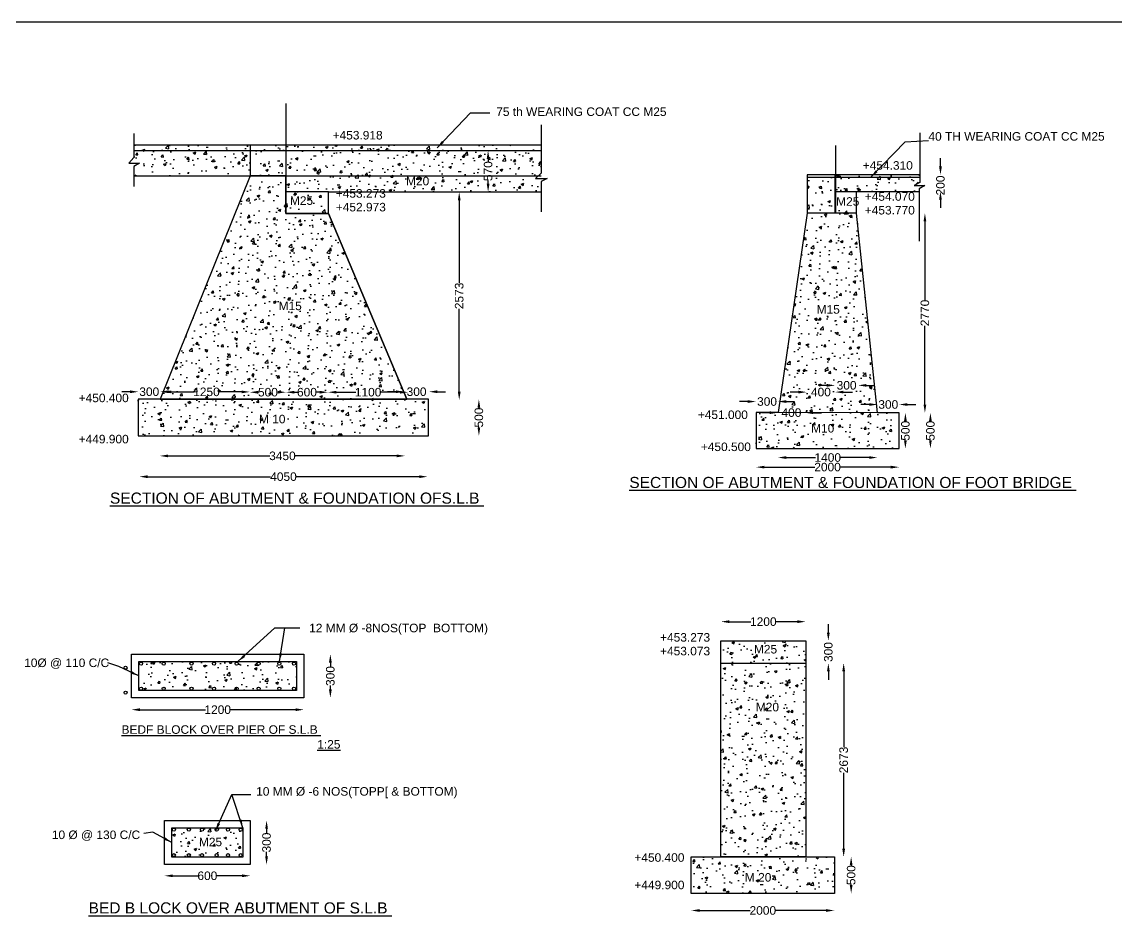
# Model space of a CAD drawing. Header units: millimetres. Extents: x 1624337 to 2150848, y 45237321 to 45570368.
# Drawn here: x 1800515 to 2031247, y 45381379 to 45570368 of the extents above; entities that cross this region are included whole.
import ezdxf

# ---------------------------------------------------------------- set-up
doc = ezdxf.new("R2010")
doc.units = ezdxf.units.MM
doc.header["$MEASUREMENT"] = 0
for name, color, linetype in [('DIMENSIONS', 7, 'Continuous'), ('DRAWING', 2, 'Continuous'), ('TEXT', 7, 'Continuous')]:
    doc.layers.add(name, color=color, linetype=linetype)
doc.styles.get("Standard").update_dxf_attribs({"font": 'arial.ttf', "height": 1800})
doc.dimstyles.get("Standard").update_dxf_attribs({"dimtxt": 1800, "dimasz": 1750, "dimexe": 0.18, "dimexo": 0.0625, "dimgap": 0.09, "dimtad": 0, "dimdec": 0, "dimzin": 0, "dimdsep": 46, "dimtxsty": 'Standard', "dimcen": 0.09, "dimse1": 1, "dimse2": 1, "dimadec": 0, "dimazin": 0, "dimtfac": 1, "dimtdec": 0, "dimtofl": 0, "dimtmove": 0, "dimatfit": 3, "dimfxl": 1, "dimtolj": 1, "dimtzin": 0, "dimarcsym": 0})
pattern_1 = [(50, (0, 0), (5379.45137, -470.641), [562.5, -6187.5]), (355, (0, 0), (-1040.635, 5641.441), [450, -4950]), (100.4514, (448.3, -39), (4338.82036, 5170.79657), [478.0514, -5258.56584]), (46.1842, (0, 1500), (8004.3079, -1241.3926), [843.75, -9281.25]), (96.6356, (667, 1396.6), (7009.9703, 7305.884), [717.0772, -7887.8475]), (351.1842, (0, 1500), (7009.9646, 7305.8895), [675, -7425]), (21, (750, 1125), (4476.8029, -3019.6417), [562.5, -6187.5]), (326, (750, 1125), (1824.865, 5438.62534), [450, -4950]), (71.4514, (1123, 873.4), (6301.6697, 2418.9787), [478.0514, -5258.56584]), (37.5, (0, 0), (91.198915, 2496.7039), [0, -4890, 0, -5025, 0, -4968.75]), (7.5, (0, 0), (1973.02153, 2958.08784), [0, -2865, 0, -4777.5, 0, -1893.75]), (327.5, (-1672.5, 0), (4003.66827, -169.16154), [0, -1875, 0, -5850, 0, -7762.5]), (317.5, (-2422.5, 0), (4373.89627, 750.78737), [0, -2437.5, 0, -3885, 0, -5512.5])]

# ---------------------------------------------------------------- blocks, each defined once
blk = doc.blocks.new('*D64')
at = {"layer": 'Defpoints', "color": 0, "transparency": 16777216}
for p in [(1898925, 45543267), (1898821, 45534506), (1898821, 45534506)]:
    blk.add_point(p, dxfattribs=at)
at = {"layer": 'TEXT', "color": 0, "lineweight": -2, "transparency": 16777216}
for p, q in [((1898821, 45541517), (1898821, 45540872)), ((1898821, 45536256), (1898821, 45536901))]:
    blk.add_line(p, q, dxfattribs=at)
at = {"layer": 'TEXT', "color": 0, "transparency": 16777216}
for points in [[(1898529, 45541517), (1899113, 45541517), (1898821, 45543267)], [(1898529, 45536256), (1899113, 45536256), (1898821, 45534506)]]:
    blk.add_solid(points, dxfattribs=at)
at = {"layer": 'TEXT', "color": 0, "transparency": 16777216, "insert": (1898821, 45538887), "char_height": 1800, "attachment_point": 5, "rotation": 90}
blk.add_mtext('\\A1;570', dxfattribs=at)
blk = doc.blocks.new('*D65')
at = {"layer": 'Defpoints', "color": 0, "transparency": 16777216}
for p in [(1894417, 45534506), (1892732, 45490655), (1894417, 45490655)]:
    blk.add_point(p, dxfattribs=at)
at = {"layer": 'TEXT', "color": 0, "lineweight": -2, "transparency": 16777216}
for p, q in [((1892732, 45532756), (1892732, 45515284)), ((1892732, 45492405), (1892732, 45509878))]:
    blk.add_line(p, q, dxfattribs=at)
at = {"layer": 'TEXT', "color": 0, "transparency": 16777216}
for points in [[(1892440, 45532756), (1893024, 45532756), (1892732, 45534506)], [(1892440, 45492405), (1893024, 45492405), (1892732, 45490655)]]:
    blk.add_solid(points, dxfattribs=at)
at = {"layer": 'TEXT', "color": 0, "transparency": 16777216, "insert": (1892732, 45512581), "char_height": 1800, "attachment_point": 5, "rotation": 90}
blk.add_mtext('\\A1;2573', dxfattribs=at)
blk = doc.blocks.new('*D66')
at = {"layer": 'Defpoints', "color": 0, "transparency": 16777216}
for p in [(1829687, 45492371), (1825060, 45490793), (1829687, 45490793)]:
    blk.add_point(p, dxfattribs=at)
at = {"layer": 'TEXT', "color": 0, "lineweight": -2, "transparency": 16777216}
for p, q in [((1823310, 45492371), (1821560, 45492371)), ((1831437, 45492371), (1833187, 45492371))]:
    blk.add_line(p, q, dxfattribs=at)
at = {"layer": 'TEXT', "color": 0, "transparency": 16777216}
for points in [[(1823310, 45492663), (1823310, 45492080), (1825060, 45492371)], [(1831437, 45492663), (1831437, 45492080), (1829687, 45492371)]]:
    blk.add_solid(points, dxfattribs=at)
at = {"layer": 'TEXT', "color": 0, "transparency": 16777216, "insert": (1827373, 45492371), "char_height": 1800, "attachment_point": 5}
blk.add_mtext('\\A1;300', dxfattribs=at)
blk = doc.blocks.new('*D67')
at = {"layer": 'Defpoints', "color": 0, "transparency": 16777216}
for p in [(1830283, 45492272), (1848595, 45492342), (1848595, 45492272)]:
    blk.add_point(p, dxfattribs=at)
at = {"layer": 'TEXT', "color": 0, "lineweight": -2, "transparency": 16777216}
for p, q in [((1832033, 45492342), (1836839, 45492342)), ((1846845, 45492342), (1842039, 45492342))]:
    blk.add_line(p, q, dxfattribs=at)
at = {"layer": 'TEXT', "color": 0, "transparency": 16777216}
for points in [[(1832033, 45492633), (1832033, 45492050), (1830283, 45492342)], [(1846845, 45492633), (1846845, 45492050), (1848595, 45492342)]]:
    blk.add_solid(points, dxfattribs=at)
at = {"layer": 'TEXT', "color": 0, "transparency": 16777216, "insert": (1839439, 45492342), "char_height": 1800, "attachment_point": 5}
blk.add_mtext('\\A1;1250', dxfattribs=at)
blk = doc.blocks.new('*D68')
at = {"layer": 'Defpoints', "color": 0, "transparency": 16777216}
for p in [(1848595, 45492272), (1856194, 45492272), (1856194, 45492272)]:
    blk.add_point(p, dxfattribs=at)
at = {"layer": 'TEXT', "color": 0, "lineweight": -2, "transparency": 16777216}
for p, q in [((1850345, 45492272), (1850409, 45492272)), ((1854444, 45492272), (1854380, 45492272))]:
    blk.add_line(p, q, dxfattribs=at)
at = {"layer": 'TEXT', "color": 0, "transparency": 16777216}
for points in [[(1850345, 45492564), (1850345, 45491980), (1848595, 45492272)], [(1854444, 45492564), (1854444, 45491980), (1856194, 45492272)]]:
    blk.add_solid(points, dxfattribs=at)
at = {"layer": 'TEXT', "color": 0, "transparency": 16777216, "insert": (1852395, 45492272), "char_height": 1800, "attachment_point": 5}
blk.add_mtext('\\A1;500', dxfattribs=at)
blk = doc.blocks.new('*D69')
at = {"layer": 'Defpoints', "color": 0, "transparency": 16777216}
for p in [(1856194, 45492272), (1865063, 45492272), (1865063, 45492272)]:
    blk.add_point(p, dxfattribs=at)
at = {"layer": 'TEXT', "color": 0, "lineweight": -2, "transparency": 16777216}
for p, q in [((1857944, 45492272), (1858638, 45492272)), ((1863313, 45492272), (1862619, 45492272))]:
    blk.add_line(p, q, dxfattribs=at)
at = {"layer": 'TEXT', "color": 0, "transparency": 16777216}
for points in [[(1857944, 45492564), (1857944, 45491980), (1856194, 45492272)], [(1863313, 45492564), (1863313, 45491980), (1865063, 45492272)]]:
    blk.add_solid(points, dxfattribs=at)
at = {"layer": 'TEXT', "color": 0, "transparency": 16777216, "insert": (1860629, 45492272), "char_height": 1800, "attachment_point": 5}
blk.add_mtext('\\A1;600', dxfattribs=at)
blk = doc.blocks.new('*D70')
at = {"layer": 'Defpoints', "color": 0, "transparency": 16777216}
for p in [(1865063, 45492272), (1881973, 45492272), (1881973, 45492272)]:
    blk.add_point(p, dxfattribs=at)
at = {"layer": 'TEXT', "color": 0, "lineweight": -2, "transparency": 16777216}
for p, q in [((1866813, 45492272), (1870918, 45492272)), ((1880223, 45492272), (1876118, 45492272))]:
    blk.add_line(p, q, dxfattribs=at)
at = {"layer": 'TEXT', "color": 0, "transparency": 16777216}
for points in [[(1866813, 45492564), (1866813, 45491980), (1865063, 45492272)], [(1880223, 45492564), (1880223, 45491980), (1881973, 45492272)]]:
    blk.add_solid(points, dxfattribs=at)
at = {"layer": 'TEXT', "color": 0, "transparency": 16777216, "insert": (1873518, 45492272), "char_height": 1800, "attachment_point": 5}
blk.add_mtext('\\A1;1100', dxfattribs=at)
blk = doc.blocks.new('*D71')
at = {"layer": 'Defpoints', "color": 0, "transparency": 16777216}
for p in [(1881131, 45492132), (1886357, 45492375), (1886357, 45492132)]:
    blk.add_point(p, dxfattribs=at)
at = {"layer": 'TEXT', "color": 0, "lineweight": -2, "transparency": 16777216}
for p, q in [((1879381, 45492375), (1877631, 45492375)), ((1888107, 45492375), (1889857, 45492375))]:
    blk.add_line(p, q, dxfattribs=at)
at = {"layer": 'TEXT', "color": 0, "transparency": 16777216}
for points in [[(1879381, 45492666), (1879381, 45492083), (1881131, 45492375)], [(1888107, 45492666), (1888107, 45492083), (1886357, 45492375)]]:
    blk.add_solid(points, dxfattribs=at)
at = {"layer": 'TEXT', "color": 0, "transparency": 16777216, "insert": (1883744, 45492375), "char_height": 1800, "attachment_point": 5}
blk.add_mtext('\\A1;300', dxfattribs=at)
blk = doc.blocks.new('*D72')
at = {"layer": 'Defpoints', "color": 0, "transparency": 16777216}
for p in [(1885944, 45490778), (1885944, 45483082), (1896881, 45483082)]:
    blk.add_point(p, dxfattribs=at)
at = {"layer": 'TEXT', "color": 0, "lineweight": -2, "transparency": 16777216}
for p, q in [((1896881, 45489028), (1896881, 45488915)), ((1896881, 45484832), (1896881, 45484944))]:
    blk.add_line(p, q, dxfattribs=at)
at = {"layer": 'TEXT', "color": 0, "transparency": 16777216}
for points in [[(1896589, 45489028), (1897172, 45489028), (1896881, 45490778)], [(1896589, 45484832), (1897172, 45484832), (1896881, 45483082)]]:
    blk.add_solid(points, dxfattribs=at)
at = {"layer": 'TEXT', "color": 0, "transparency": 16777216, "insert": (1896881, 45486930), "char_height": 1800, "attachment_point": 5, "rotation": 90}
blk.add_mtext('\\A1;500', dxfattribs=at)
blk = doc.blocks.new('*D73')
at = {"layer": 'Defpoints', "color": 0, "transparency": 16777216}
for p in [(1829597, 45478993), (1881315, 45478993), (1881315, 45478846)]:
    blk.add_point(p, dxfattribs=at)
at = {"layer": 'TEXT', "color": 0, "lineweight": -2, "transparency": 16777216}
for p, q in [((1831347, 45478846), (1852772, 45478846)), ((1879565, 45478846), (1858140, 45478846))]:
    blk.add_line(p, q, dxfattribs=at)
at = {"layer": 'TEXT', "color": 0, "transparency": 16777216}
for points in [[(1831347, 45479138), (1831347, 45478555), (1829597, 45478846)], [(1879565, 45479138), (1879565, 45478555), (1881315, 45478846)]]:
    blk.add_solid(points, dxfattribs=at)
at = {"layer": 'TEXT', "color": 0, "transparency": 16777216, "insert": (1855456, 45478846), "char_height": 1800, "attachment_point": 5}
blk.add_mtext('\\A1;3450', dxfattribs=at)
blk = doc.blocks.new('*D74')
at = {"layer": 'Defpoints', "color": 0, "transparency": 16777216}
for p in [(1825281, 45474608), (1825281, 45474462), (1886070, 45474608)]:
    blk.add_point(p, dxfattribs=at)
at = {"layer": 'TEXT', "color": 0, "lineweight": -2, "transparency": 16777216}
for p, q in [((1827031, 45474462), (1852955, 45474462)), ((1884320, 45474462), (1858397, 45474462))]:
    blk.add_line(p, q, dxfattribs=at)
at = {"layer": 'TEXT', "color": 0, "transparency": 16777216}
for points in [[(1827031, 45474754), (1827031, 45474170), (1825281, 45474462)], [(1884320, 45474754), (1884320, 45474170), (1886070, 45474462)]]:
    blk.add_solid(points, dxfattribs=at)
at = {"layer": 'TEXT', "color": 0, "transparency": 16777216, "insert": (1855676, 45474462), "char_height": 1800, "attachment_point": 5}
blk.add_mtext('\\A1;4050', dxfattribs=at)
blk = doc.blocks.new('*D75')
at = {"layer": 'Defpoints', "color": 0, "transparency": 16777216}
for p in [(1989865, 45538129), (1989865, 45534627), (1994208, 45534627)]:
    blk.add_point(p, dxfattribs=at)
at = {"layer": 'TEXT', "color": 0, "lineweight": -2, "transparency": 16777216}
for p, q in [((1994208, 45539879), (1994208, 45541629)), ((1994208, 45532877), (1994208, 45531127))]:
    blk.add_line(p, q, dxfattribs=at)
at = {"layer": 'TEXT', "color": 0, "transparency": 16777216}
for points in [[(1993916, 45539879), (1994499, 45539879), (1994208, 45538129)], [(1993916, 45532877), (1994499, 45532877), (1994208, 45534627)]]:
    blk.add_solid(points, dxfattribs=at)
at = {"layer": 'TEXT', "color": 0, "transparency": 16777216, "insert": (1994208, 45535874), "char_height": 1800, "attachment_point": 5, "rotation": 90}
blk.add_mtext('\\A1;200', dxfattribs=at)
blk = doc.blocks.new('*D76')
at = {"layer": 'Defpoints', "color": 0, "transparency": 16777216}
for p in [(1976493, 45530046), (1976362, 45487929), (1990928, 45487929)]:
    blk.add_point(p, dxfattribs=at)
at = {"layer": 'TEXT', "color": 0, "lineweight": -2, "transparency": 16777216}
for p, q in [((1990928, 45528296), (1990928, 45511688)), ((1990928, 45489679), (1990928, 45506287))]:
    blk.add_line(p, q, dxfattribs=at)
at = {"layer": 'TEXT', "color": 0, "transparency": 16777216}
for points in [[(1990637, 45528296), (1991220, 45528296), (1990928, 45530046)], [(1990637, 45489679), (1991220, 45489679), (1990928, 45487929)]]:
    blk.add_solid(points, dxfattribs=at)
at = {"layer": 'TEXT', "color": 0, "transparency": 16777216, "insert": (1990928, 45508987), "char_height": 1800, "attachment_point": 5, "rotation": 90}
blk.add_mtext('\\A1;2770', dxfattribs=at)
blk = doc.blocks.new('*D77')
at = {"layer": 'Defpoints', "color": 0, "transparency": 16777216}
for p in [(1985485, 45487915), (1984603, 45480381), (1992090, 45480381)]:
    blk.add_point(p, dxfattribs=at)
at = {"layer": 'TEXT', "color": 0, "lineweight": -2, "transparency": 16777216}
for p, q in [((1992090, 45486165), (1992090, 45486134)), ((1992090, 45482131), (1992090, 45482163))]:
    blk.add_line(p, q, dxfattribs=at)
at = {"layer": 'TEXT', "color": 0, "transparency": 16777216}
for points in [[(1991798, 45486165), (1992382, 45486165), (1992090, 45487915)], [(1991798, 45482131), (1992382, 45482131), (1992090, 45480381)]]:
    blk.add_solid(points, dxfattribs=at)
at = {"layer": 'TEXT', "color": 0, "transparency": 16777216, "insert": (1992090, 45484148), "char_height": 1800, "attachment_point": 5, "rotation": 90}
blk.add_mtext('\\A1;500', dxfattribs=at)
blk = doc.blocks.new('*D78')
at = {"layer": 'Defpoints', "color": 0, "transparency": 16777216}
for p in [(1959961, 45487980), (1980925, 45487915), (1980925, 45478497)]:
    blk.add_point(p, dxfattribs=at)
at = {"layer": 'TEXT', "color": 0, "lineweight": -2, "transparency": 16777216}
for p, q in [((1961711, 45478497), (1967843, 45478497)), ((1979175, 45478497), (1973043, 45478497))]:
    blk.add_line(p, q, dxfattribs=at)
at = {"layer": 'TEXT', "color": 0, "transparency": 16777216}
for points in [[(1961711, 45478789), (1961711, 45478206), (1959961, 45478497)], [(1979175, 45478789), (1979175, 45478206), (1980925, 45478497)]]:
    blk.add_solid(points, dxfattribs=at)
at = {"layer": 'TEXT', "color": 0, "transparency": 16777216, "insert": (1970443, 45478497), "char_height": 1800, "attachment_point": 5}
blk.add_mtext('\\A1;1400', dxfattribs=at)
blk = doc.blocks.new('*D79')
at = {"layer": 'Defpoints', "color": 0, "transparency": 16777216}
for p in [(1955322, 45480381), (1985485, 45480381), (1985485, 45476478)]:
    blk.add_point(p, dxfattribs=at)
at = {"layer": 'TEXT', "color": 0, "lineweight": -2, "transparency": 16777216}
for p, q in [((1957072, 45476478), (1967703, 45476478)), ((1983735, 45476478), (1973103, 45476478))]:
    blk.add_line(p, q, dxfattribs=at)
at = {"layer": 'TEXT', "color": 0, "transparency": 16777216}
for points in [[(1957072, 45476769), (1957072, 45476186), (1955322, 45476478)], [(1983735, 45476769), (1983735, 45476186), (1985485, 45476478)]]:
    blk.add_solid(points, dxfattribs=at)
at = {"layer": 'TEXT', "color": 0, "transparency": 16777216, "insert": (1970403, 45476478), "char_height": 1800, "attachment_point": 5}
blk.add_mtext('\\A1;2000', dxfattribs=at)
blk = doc.blocks.new('*D80')
at = {"layer": 'Defpoints', "color": 0, "transparency": 16777216}
for p in [(1959961, 45490306), (1955322, 45487980), (1959961, 45487980)]:
    blk.add_point(p, dxfattribs=at)
at = {"layer": 'TEXT', "color": 0, "lineweight": -2, "transparency": 16777216}
for p, q in [((1953572, 45490306), (1951822, 45490306)), ((1961711, 45490306), (1963461, 45490306))]:
    blk.add_line(p, q, dxfattribs=at)
at = {"layer": 'TEXT', "color": 0, "transparency": 16777216}
for points in [[(1953572, 45490598), (1953572, 45490014), (1955322, 45490306)], [(1961711, 45490598), (1961711, 45490014), (1959961, 45490306)]]:
    blk.add_solid(points, dxfattribs=at)
at = {"layer": 'TEXT', "color": 0, "transparency": 16777216, "insert": (1957641, 45490306), "char_height": 1800, "attachment_point": 5}
blk.add_mtext('\\A1;300', dxfattribs=at)
blk = doc.blocks.new('*D81')
at = {"layer": 'Defpoints', "color": 0, "transparency": 16777216}
for p in [(1959961, 45487980), (1965610, 45487962), (1965610, 45487962)]:
    blk.add_point(p, dxfattribs=at)
at = {"layer": 'TEXT', "color": 0, "lineweight": -2, "transparency": 16777216}
for p, q in [((1958211, 45487962), (1956461, 45487962)), ((1967360, 45487962), (1969110, 45487962))]:
    blk.add_line(p, q, dxfattribs=at)
at = {"layer": 'TEXT', "color": 0, "transparency": 16777216}
for points in [[(1958211, 45488254), (1958211, 45487671), (1959961, 45487962)], [(1967360, 45488254), (1967360, 45487671), (1965610, 45487962)]]:
    blk.add_solid(points, dxfattribs=at)
at = {"layer": 'TEXT', "color": 0, "transparency": 16777216, "insert": (1962785, 45487962), "char_height": 1800, "attachment_point": 5}
blk.add_mtext('\\A1;400', dxfattribs=at)
blk = doc.blocks.new('*D82')
at = {"layer": 'Defpoints', "color": 0, "transparency": 16777216}
for p in [(1966010, 45492470), (1971995, 45492470), (1971995, 45492300)]:
    blk.add_point(p, dxfattribs=at)
at = {"layer": 'TEXT', "color": 0, "lineweight": -2, "transparency": 16777216}
for p, q in [((1964260, 45492300), (1962510, 45492300)), ((1973745, 45492300), (1975495, 45492300))]:
    blk.add_line(p, q, dxfattribs=at)
at = {"layer": 'TEXT', "color": 0, "transparency": 16777216}
for points in [[(1964260, 45492591), (1964260, 45492008), (1966010, 45492300)], [(1973745, 45492591), (1973745, 45492008), (1971995, 45492300)]]:
    blk.add_solid(points, dxfattribs=at)
at = {"layer": 'TEXT', "color": 0, "transparency": 16777216, "insert": (1969003, 45492300), "char_height": 1800, "attachment_point": 5}
blk.add_mtext('\\A1;400', dxfattribs=at)
blk = doc.blocks.new('*D83')
at = {"layer": 'Defpoints', "color": 0, "transparency": 16777216}
for p in [(1976841, 45493723), (1971995, 45492300), (1976841, 45492300)]:
    blk.add_point(p, dxfattribs=at)
at = {"layer": 'TEXT', "color": 0, "lineweight": -2, "transparency": 16777216}
for p, q in [((1970245, 45493723), (1968495, 45493723)), ((1978591, 45493723), (1980341, 45493723))]:
    blk.add_line(p, q, dxfattribs=at)
at = {"layer": 'TEXT', "color": 0, "transparency": 16777216}
for points in [[(1970245, 45494015), (1970245, 45493432), (1971995, 45493723)], [(1978591, 45494015), (1978591, 45493432), (1976841, 45493723)]]:
    blk.add_solid(points, dxfattribs=at)
at = {"layer": 'TEXT', "color": 0, "transparency": 16777216, "insert": (1974418, 45493723), "char_height": 1800, "attachment_point": 5}
blk.add_mtext('\\A1;300', dxfattribs=at)
blk = doc.blocks.new('*D84')
at = {"layer": 'Defpoints', "color": 0, "transparency": 16777216}
for p in [(1985485, 45489680), (1980925, 45487915), (1985485, 45487915)]:
    blk.add_point(p, dxfattribs=at)
at = {"layer": 'TEXT', "color": 0, "lineweight": -2, "transparency": 16777216}
for p, q in [((1979175, 45489680), (1977425, 45489680)), ((1987235, 45489680), (1988985, 45489680))]:
    blk.add_line(p, q, dxfattribs=at)
at = {"layer": 'TEXT', "color": 0, "transparency": 16777216}
for points in [[(1979175, 45489971), (1979175, 45489388), (1980925, 45489680)], [(1987235, 45489971), (1987235, 45489388), (1985485, 45489680)]]:
    blk.add_solid(points, dxfattribs=at)
at = {"layer": 'TEXT', "color": 0, "transparency": 16777216, "insert": (1983205, 45489680), "char_height": 1800, "attachment_point": 5}
blk.add_mtext('\\A1;300', dxfattribs=at)
blk = doc.blocks.new('*D85')
at = {"layer": 'Defpoints', "color": 0, "transparency": 16777216}
for p in [(1985485, 45487915), (1986816, 45487915), (1985391, 45480381)]:
    blk.add_point(p, dxfattribs=at)
at = {"layer": 'TEXT', "color": 0, "lineweight": -2, "transparency": 16777216}
for p, q in [((1986816, 45486165), (1986816, 45486134)), ((1986816, 45482131), (1986816, 45482163))]:
    blk.add_line(p, q, dxfattribs=at)
at = {"layer": 'TEXT', "color": 0, "transparency": 16777216}
for points in [[(1986525, 45486165), (1987108, 45486165), (1986816, 45487915)], [(1986525, 45482131), (1987108, 45482131), (1986816, 45480381)]]:
    blk.add_solid(points, dxfattribs=at)
at = {"layer": 'TEXT', "color": 0, "transparency": 16777216, "insert": (1986816, 45484148), "char_height": 1800, "attachment_point": 5, "rotation": 90}
blk.add_mtext('\\A1;500', dxfattribs=at)
blk = doc.blocks.new('*D96')
at = {"layer": 'Defpoints', "color": 0, "transparency": 16777216}
for p in [(1965788, 45443887), (1947927, 45439837), (1965788, 45439837)]:
    blk.add_point(p, dxfattribs=at)
at = {"layer": 'TEXT', "color": 0, "lineweight": -2, "transparency": 16777216}
for p, q in [((1949677, 45443887), (1954258, 45443887)), ((1964038, 45443887), (1959458, 45443887))]:
    blk.add_line(p, q, dxfattribs=at)
at = {"layer": 'TEXT', "color": 0, "transparency": 16777216}
for points in [[(1949677, 45444179), (1949677, 45443595), (1947927, 45443887)], [(1964038, 45444179), (1964038, 45443595), (1965788, 45443887)]]:
    blk.add_solid(points, dxfattribs=at)
at = {"layer": 'TEXT', "color": 0, "transparency": 16777216, "insert": (1956858, 45443887), "char_height": 1800, "attachment_point": 5}
blk.add_mtext('\\A1;1200', dxfattribs=at)
blk = doc.blocks.new('*D97')
at = {"layer": 'Defpoints', "color": 0, "transparency": 16777216}
for p in [(1965788, 45439837), (1965788, 45435146), (1970567, 45435146)]:
    blk.add_point(p, dxfattribs=at)
at = {"layer": 'TEXT', "color": 0, "lineweight": -2, "transparency": 16777216}
for p, q in [((1970567, 45441587), (1970567, 45443337)), ((1970567, 45433396), (1970567, 45431646))]:
    blk.add_line(p, q, dxfattribs=at)
at = {"layer": 'TEXT', "color": 0, "transparency": 16777216}
for points in [[(1970275, 45441587), (1970859, 45441587), (1970567, 45439837)], [(1970275, 45433396), (1970859, 45433396), (1970567, 45435146)]]:
    blk.add_solid(points, dxfattribs=at)
at = {"layer": 'TEXT', "color": 0, "transparency": 16777216, "insert": (1970567, 45437492), "char_height": 1800, "attachment_point": 5, "rotation": 90}
blk.add_mtext('\\A1;300', dxfattribs=at)
blk = doc.blocks.new('*D98')
at = {"layer": 'Defpoints', "color": 0, "transparency": 16777216}
for p in [(1965788, 45435146), (1965788, 45394301), (1973798, 45394301)]:
    blk.add_point(p, dxfattribs=at)
at = {"layer": 'TEXT', "color": 0, "lineweight": -2, "transparency": 16777216}
for p, q in [((1973798, 45433396), (1973798, 45417426)), ((1973798, 45396051), (1973798, 45412020))]:
    blk.add_line(p, q, dxfattribs=at)
at = {"layer": 'TEXT', "color": 0, "transparency": 16777216}
for points in [[(1973506, 45433396), (1974090, 45433396), (1973798, 45435146)], [(1973506, 45396051), (1974090, 45396051), (1973798, 45394301)]]:
    blk.add_solid(points, dxfattribs=at)
at = {"layer": 'TEXT', "color": 0, "transparency": 16777216, "insert": (1973798, 45414723), "char_height": 1800, "attachment_point": 5, "rotation": 90}
blk.add_mtext('\\A1;2673', dxfattribs=at)
blk = doc.blocks.new('*D99')
at = {"layer": 'Defpoints', "color": 0, "transparency": 16777216}
for p in [(1971847, 45394301), (1971847, 45386578), (1975378, 45386578)]:
    blk.add_point(p, dxfattribs=at)
at = {"layer": 'TEXT', "color": 0, "lineweight": -2, "transparency": 16777216}
for p, q in [((1975378, 45392551), (1975378, 45392425)), ((1975378, 45388328), (1975378, 45388454))]:
    blk.add_line(p, q, dxfattribs=at)
at = {"layer": 'TEXT', "color": 0, "transparency": 16777216}
for points in [[(1975087, 45392551), (1975670, 45392551), (1975378, 45394301)], [(1975087, 45388328), (1975670, 45388328), (1975378, 45386578)]]:
    blk.add_solid(points, dxfattribs=at)
at = {"layer": 'TEXT', "color": 0, "transparency": 16777216, "insert": (1975378, 45390439), "char_height": 1800, "attachment_point": 5, "rotation": 90}
blk.add_mtext('\\A1;500', dxfattribs=at)
blk = doc.blocks.new('*D100')
at = {"layer": 'Defpoints', "color": 0, "transparency": 16777216}
for p in [(1941656, 45386578), (1971847, 45386578), (1971847, 45382983)]:
    blk.add_point(p, dxfattribs=at)
at = {"layer": 'TEXT', "color": 0, "lineweight": -2, "transparency": 16777216}
for p, q in [((1943406, 45382983), (1954052, 45382983)), ((1970097, 45382983), (1959452, 45382983))]:
    blk.add_line(p, q, dxfattribs=at)
at = {"layer": 'TEXT', "color": 0, "transparency": 16777216}
for points in [[(1943406, 45383275), (1943406, 45382692), (1941656, 45382983)], [(1970097, 45383275), (1970097, 45382692), (1971847, 45382983)]]:
    blk.add_solid(points, dxfattribs=at)
at = {"layer": 'TEXT', "color": 0, "transparency": 16777216, "insert": (1956752, 45382983), "char_height": 1800, "attachment_point": 5}
blk.add_mtext('\\A1;2000', dxfattribs=at)
blk = doc.blocks.new('*D101')
at = {"layer": 'Defpoints', "color": 0, "transparency": 16777216}
for p in [(1823639, 45427844), (1859973, 45427844), (1859973, 45425327)]:
    blk.add_point(p, dxfattribs=at)
at = {"layer": 'TEXT', "color": 0, "lineweight": -2, "transparency": 16777216}
for p, q in [((1825389, 45425327), (1839206, 45425327)), ((1858223, 45425327), (1844406, 45425327))]:
    blk.add_line(p, q, dxfattribs=at)
at = {"layer": 'TEXT', "color": 0, "transparency": 16777216}
for points in [[(1825389, 45425618), (1825389, 45425035), (1823639, 45425327)], [(1858223, 45425618), (1858223, 45425035), (1859973, 45425327)]]:
    blk.add_solid(points, dxfattribs=at)
at = {"layer": 'TEXT', "color": 0, "transparency": 16777216, "insert": (1841806, 45425327), "char_height": 1800, "attachment_point": 5}
blk.add_mtext('\\A1;1200', dxfattribs=at)
blk = doc.blocks.new('*D102')
at = {"layer": 'Defpoints', "color": 0, "transparency": 16777216}
for p in [(1859973, 45437025), (1865559, 45437025), (1859973, 45427844)]:
    blk.add_point(p, dxfattribs=at)
at = {"layer": 'TEXT', "color": 0, "lineweight": -2, "transparency": 16777216}
for p, q in [((1865559, 45435275), (1865559, 45434419)), ((1865559, 45429594), (1865559, 45430450))]:
    blk.add_line(p, q, dxfattribs=at)
at = {"layer": 'TEXT', "color": 0, "transparency": 16777216}
for points in [[(1865267, 45435275), (1865851, 45435275), (1865559, 45437025)], [(1865267, 45429594), (1865851, 45429594), (1865559, 45427844)]]:
    blk.add_solid(points, dxfattribs=at)
at = {"layer": 'TEXT', "color": 0, "transparency": 16777216, "insert": (1865559, 45432435), "char_height": 1800, "attachment_point": 5, "rotation": 90}
blk.add_mtext('\\A1;300', dxfattribs=at)
blk = doc.blocks.new('*D140')
at = {"layer": 'Defpoints', "color": 0, "transparency": 16777216}
for p in [(1848682, 45401976), (1852110, 45401976), (1848682, 45392655)]:
    blk.add_point(p, dxfattribs=at)
at = {"layer": 'DIMENSIONS', "color": 0, "lineweight": -2, "transparency": 16777216}
for p, q in [((1852110, 45400226), (1852110, 45399300)), ((1852110, 45394405), (1852110, 45395331))]:
    blk.add_line(p, q, dxfattribs=at)
at = {"layer": 'DIMENSIONS', "color": 0, "transparency": 16777216}
for points in [[(1851818, 45400226), (1852402, 45400226), (1852110, 45401976)], [(1851818, 45394405), (1852402, 45394405), (1852110, 45392655)]]:
    blk.add_solid(points, dxfattribs=at)
at = {"layer": 'DIMENSIONS', "color": 0, "transparency": 16777216, "insert": (1852110, 45397315), "char_height": 1800, "attachment_point": 5, "rotation": 90}
blk.add_mtext('\\A1;300', dxfattribs=at)
blk = doc.blocks.new('*D141')
at = {"layer": 'Defpoints', "color": 0, "transparency": 16777216}
for p in [(1830567, 45392655), (1848682, 45392655), (1848682, 45390303)]:
    blk.add_point(p, dxfattribs=at)
at = {"layer": 'DIMENSIONS', "color": 0, "lineweight": -2, "transparency": 16777216}
for p, q in [((1832317, 45390303), (1837634, 45390303)), ((1846932, 45390303), (1841615, 45390303))]:
    blk.add_line(p, q, dxfattribs=at)
at = {"layer": 'DIMENSIONS', "color": 0, "transparency": 16777216}
for points in [[(1832317, 45390595), (1832317, 45390012), (1830567, 45390303)], [(1846932, 45390595), (1846932, 45390012), (1848682, 45390303)]]:
    blk.add_solid(points, dxfattribs=at)
at = {"layer": 'DIMENSIONS', "color": 0, "transparency": 16777216, "insert": (1839625, 45390303), "char_height": 1800, "attachment_point": 5}
blk.add_mtext('\\A1;600', dxfattribs=at)

msp = doc.modelspace()

# ---------------------------------------------------------------- hatches: boundary and pattern name
at = {"layer": 'DRAWING'}
h = msp.add_hatch(dxfattribs=at)
h.set_pattern_fill('AR-CONC', color=0, scale=750, style=0)
h.set_pattern_definition(pattern_1)
h.paths.add_polyline_path([(1856191.1, 45544468.8), (1848653.6, 45544468.8), (1848653.6, 45543267.3), (1856191.1, 45543267.3)])
h.paths.add_polyline_path([(1848653.6, 45544468.8), (1824153.8, 45544468.8), (1824153.8, 45543267.3), (1848653.6, 45543267.3)])
h = msp.add_hatch(dxfattribs=at)
h.set_pattern_fill('AR-CONC', color=0, scale=750, style=0)
h.set_pattern_definition(pattern_1)
h.paths.add_polyline_path([(1909991.4, 45544468.8), (1856191.1, 45544468.8), (1856191.1, 45543267.3), (1909991.4, 45543267.3)])
h = msp.add_hatch(dxfattribs=at)
h.set_pattern_fill('AR-CONC', color=0, scale=750, style=0)
h.set_pattern_definition(pattern_1)
h.paths.add_polyline_path([(1848653.6, 45543267.3), (1824153.8, 45543267.3), (1824153.8, 45541745.3), (1823083.8, 45540545), (1825336.5, 45540545), (1824135, 45539869.8), (1824135, 45537870.1), (1848653.6, 45537870.1)])
h = msp.add_hatch(dxfattribs=at)
h.set_pattern_fill('AR-CONC', color=0, scale=750, style=0)
h.set_pattern_definition(pattern_1)
h.paths.add_polyline_path([(1856191.1, 45543267.3), (1848653.6, 45543267.3), (1848653.6, 45537870.1), (1856191.1, 45537870.1)])
h = msp.add_hatch(dxfattribs=at)
h.set_pattern_fill('AR-CONC', color=0, scale=750, style=0)
h.set_pattern_definition(pattern_1)
h.paths.add_polyline_path([(1909991.4, 45543267.3), (1856191.1, 45543267.3), (1856191.1, 45537870.1), (1909382.2, 45537870.1), (1909991.4, 45538433.3)])
h = msp.add_hatch(dxfattribs=at)
h.set_pattern_fill('AR-CONC', color=0, scale=750, style=0)
h.set_pattern_definition(pattern_1)
h.paths.add_polyline_path([(1865133.5, 45529949.9), (1856191.1, 45529949.9), (1856191.1, 45537870.1), (1848653.6, 45537870.1), (1829687, 45490793.3), (1881703.2, 45490777.8)])
h = msp.add_hatch(dxfattribs=at)
h.set_pattern_fill('AR-CONC', color=0, scale=750, style=0)
h.set_pattern_definition(pattern_1)
h.paths.add_polyline_path([(1909984.9, 45536700.5), (1911256.8, 45537327.6), (1908795.6, 45537327.6), (1909382.2, 45537870.1), (1856191.1, 45537870.1), (1856191.1, 45534506.1), (1865133.5, 45534506.1), (1909984.9, 45534506.1)])
h = msp.add_hatch(dxfattribs=at)
h.set_pattern_fill('AR-CONC', color=0, scale=750, style=0)
h.set_pattern_definition(pattern_1)
h.paths.add_polyline_path([(1976493.2, 45534627), (1972134.5, 45534627), (1972134.5, 45530045.8), (1976493.2, 45530046.1)])
h.paths.add_polyline_path([(1972010.1, 45537598), (1966115.3, 45537598), (1966115.3, 45530045.4), (1972010.1, 45530045.8)])
h.paths.add_polyline_path([(1989865, 45536477.4), (1989865, 45537598), (1972134.5, 45537598), (1972134.5, 45534627), (1989714.3, 45534627), (1989714.3, 45535142.3), (1990941.2, 45535886.5), (1988662.7, 45535886.5)])
h.paths.add_polyline_path([(1989865, 45538129), (1972134.5, 45538129), (1972134.5, 45537598), (1989865, 45537598)])
h.paths.add_polyline_path([(1972010.1, 45538129), (1966115.3, 45538129), (1966115.3, 45537598), (1972010.1, 45537598)])
h = msp.add_hatch(dxfattribs=at)
h.set_pattern_fill('AR-CONC', color=0, scale=750, style=0)
h.set_pattern_definition(pattern_1)
h.paths.add_polyline_path([(1865133.5, 45534506.1), (1856191.1, 45534506.1), (1856191.1, 45529949.9), (1865133.5, 45529949.9)])
h = msp.add_hatch(dxfattribs=at)
h.set_pattern_fill('AR-CONC', color=0, scale=750, style=0)
h.set_pattern_definition(pattern_1)
h.paths.add_polyline_path([(1976493.2, 45530046.1), (1966115.3, 45530045.4), (1959960.6, 45487980), (1980925.1, 45487914.6)])
h = msp.add_hatch(dxfattribs=at)
h.set_pattern_fill('AR-CONC', color=0, scale=750, style=0)
h.set_pattern_definition(pattern_1)
h.paths.add_polyline_path([(1886264.4, 45490777.8), (1881703.2, 45490777.8), (1829687, 45490793.3), (1825059.7, 45490793.3), (1825059.7, 45483081.6), (1886264.4, 45483081.6)])
h = msp.add_hatch(dxfattribs=at)
h.set_pattern_fill('AR-CONC', color=0, scale=750, style=0)
h.set_pattern_definition(pattern_1)
h.paths.add_polyline_path([(1985485.2, 45487914.6), (1980925.1, 45487914.6), (1959960.6, 45487980), (1955321.6, 45487980), (1955321.6, 45480381.5), (1985485.2, 45480381.5)])
h = msp.add_hatch(dxfattribs=at)
h.set_pattern_fill('AR-CONC', color=0, scale=750, style=0)
h.set_pattern_definition(pattern_1)
h.paths.add_polyline_path([(1965788.5, 45439837.5), (1947926.8, 45439837.5), (1947926.8, 45394300.6), (1965788.5, 45394300.6)])
h = msp.add_hatch(dxfattribs=at)
h.set_pattern_fill('AR-CONC', color=0, scale=750, style=0)
h.set_pattern_definition(pattern_1)
h.paths.add_polyline_path([(1858427, 45435479.7), (1825185, 45435479.7), (1825185, 45429389.5), (1858427, 45429389.5)])
h.paths.add_polyline_path([(1825326, 45435041.5, -1), (1825973.6, 45435041.5, -1)], flags=16)
h.paths.add_polyline_path([(1825326, 45429781.3, -1), (1825973.6, 45429781.3, -1)], flags=16)
h = msp.add_hatch(dxfattribs=at)
h.set_pattern_fill('AR-CONC', color=0, scale=750, style=0)
h.set_pattern_definition(pattern_1)
h.paths.add_polyline_path([(1847131.8, 45400425.6), (1832117.5, 45400425.6), (1832117.5, 45394205.4), (1847131.8, 45394205.4)])
h.paths.add_polyline_path([(1832227.2, 45400039.3, -1), (1832874.9, 45400039.3, -1)], flags=16)
h = msp.add_hatch(dxfattribs=at)
h.set_pattern_fill('AR-CONC', color=0, scale=750, style=0)
h.set_pattern_definition(pattern_1)
h.paths.add_polyline_path([(1971847.2, 45394300.6), (1941656.2, 45394300.6), (1941656.2, 45386578), (1971847.2, 45386578)])

# ---------------------------------------------------------------- linework, layer by layer
at = {"layer": 'DRAWING', "color": 0}
for points in [[(1624337.2, 45570367.6), (2150848.4, 45570367.6), (2150848.4, 45237321.2), (1624337.2, 45237321.2)], [(1865133.5, 45529949.9), (1856191.1, 45529949.9), (1856191.1, 45537870.1), (1848653.6, 45537870.1), (1829687, 45490793.3), (1881703.2, 45490777.8)], [(1886264.4, 45490777.8), (1881703.2, 45490777.8), (1829687, 45490793.3), (1825059.7, 45490793.3), (1825059.7, 45483081.6), (1886264.4, 45483081.6)], [(1947926.8, 45439837.5), (1965788.5, 45439837.5), (1965788.5, 45394300.6), (1947926.8, 45394300.6)], [(1823639.4, 45437025.2), (1859972.5, 45437025.2), (1859972.5, 45427844), (1823639.4, 45427844)], [(1825185, 45435479.7), (1858427, 45435479.7), (1858427, 45429389.5), (1825185, 45429389.5)], [(1830567.2, 45401975.9), (1848682.1, 45401975.9), (1848682.1, 45392655.1), (1830567.2, 45392655.1)], [(1832117.5, 45400425.6), (1847131.8, 45400425.6), (1847131.8, 45394205.4), (1832117.5, 45394205.4)], [(1941656.2, 45394300.6), (1971847.2, 45394300.6), (1971847.2, 45386578), (1941656.2, 45386578)]]:
    msp.add_lwpolyline(points, close=True, dxfattribs=at)
for points in [[(1856191.1, 45553184), (1856191.1, 45529949.9), (1865133.5, 45529949.9), (1865133.5, 45534506.1), (1856191.1, 45534506.1)], [(1824153.8, 45546865.4), (1824153.8, 45541745.3), (1823083.8, 45540545), (1825336.5, 45540545), (1824135, 45539869.8), (1824135, 45535635.8)], [(1909991.4, 45548682.5), (1909991.4, 45538433.3), (1908795.6, 45537327.6), (1911256.8, 45537327.6), (1909984.9, 45536700.5), (1909984.9, 45530301.2)], [(1989865, 45546944.6), (1989865, 45536477.4), (1988662.7, 45535886.5), (1990941.2, 45535886.5), (1989714.3, 45535142.3), (1989714.3, 45524128.7)], [(1824153.8, 45544468.8), (1909991.4, 45544468.8)], [(1848653.6, 45544468.8), (1848653.6, 45537870.1), (1829687, 45490793.3), (1825059.7, 45490793.3), (1825059.7, 45483081.6), (1886264.4, 45483081.6), (1886264.4, 45490777.8), (1881703.2, 45490777.8), (1829687, 45490793.3)], [(1972134.5, 45538148.6), (1972134.5, 45544288.7)], [(1824153.8, 45543267.3), (1909991.4, 45543267.3)], [(1824153.8, 45537870.1), (1909991.4, 45537870.1)], [(1989865, 45538129), (1966115.3, 45538129), (1966115.3, 45530045.4), (1959960.6, 45487980), (1955321.6, 45487980), (1955321.6, 45480381.5), (1985485.2, 45480381.5), (1985485.2, 45487914.6), (1980925.1, 45487914.6), (1959960.6, 45487980)], [(1966115.3, 45537598), (1989865, 45537598)], [(1972010.1, 45530065.4), (1972010.1, 45538148.6)], [(1972134.5, 45530065.4), (1972134.5, 45538148.6)], [(1865133.5, 45534506.1), (1909984.9, 45534506.1)], [(1972010.1, 45534627), (1989714.3, 45534627)], [(1976493.2, 45530046.1), (1976493.2, 45534627)], [(1865133.5, 45529949.9), (1881703.2, 45490777.8)], [(1980925.1, 45487914.6), (1976493.2, 45530046.1), (1966115.3, 45530045.4)], [(1947926.8, 45435146), (1965788.5, 45435146)]]:
    msp.add_lwpolyline(points, dxfattribs=at)
for centre in [(1822377.7, 45434186.2), (1822377.7, 45434186.2), (1822377.7, 45434186.2), (1825649.8, 45435041.5), (1830414.8, 45435041.5), (1836284.3, 45435041.5), (1841031.9, 45435041.5), (1845796.9, 45435041.5), (1850435.7, 45435041.5), (1854790.5, 45435041.5), (1857883, 45435041.5), (1822377.7, 45428926), (1822377.7, 45428926), (1822377.7, 45428926), (1825649.8, 45429781.3), (1830414.8, 45429781.3), (1836284.3, 45429781.3), (1841031.9, 45429781.3), (1845796.9, 45429781.3), (1850435.7, 45429781.3), (1854790.5, 45429781.3), (1857883, 45429781.3), (1832551.1, 45400039.3), (1835722, 45400039.3), (1838488.1, 45400039.3), (1841569.1, 45400039.3), (1843975.4, 45400039.3), (1846651.6, 45400039.3), (1832551.1, 45394647.1), (1835722, 45394647.1), (1838488.1, 45394647.1), (1841569.1, 45394647.1), (1843975.4, 45394647.1), (1846651.6, 45394647.1)]:
    msp.add_circle(centre, 323.8, dxfattribs=at)

# ---------------------------------------------------------------- texts
at = {"layer": 'TEXT', "color": 0}
for s, height, p in [('75 th WEARING COAT CC M25', 1800, (1900535.7, 45550528.3)), ('+453.918', 1800, (1866032.5, 45545570.6)), ('40 TH WEARING COAT CC M25', 1800, (1991672.5, 45545320.8)), ('+454.310', 1800, (1977822.6, 45539195.6)), ('M20', 1800, (1881519.5, 45535901.9)), ('+453.273', 1800, (1866705.9, 45533295.6)), ('M25', 1800, (1857026.5, 45531782.3)), ('M25', 1800, (1972219.2, 45531591.8)), ('+454.070', 1800, (1978245.5, 45532647.9)), ('+452.973', 1800, (1866705.9, 45530404.1)), ('+453.770', 1800, (1978245.5, 45529756.4)), ('M15', 1800, (1854643.7, 45509583.9)), ('M15', 1800, (1968097.9, 45508833.6)), ('+450.400', 1800, (1812483.3, 45490171.3)), ('M 10', 1800, (1850502, 45485715.9)), ('+451.000', 1800, (1943041.4, 45486624.4)), ('M10', 1800, (1966935.1, 45483773)), ('+449.900', 1800, (1812483.3, 45481496.6)), ('+450.500', 1800, (1943675.7, 45479865.5)), ('%%USECTION OF ABUTMENT & FOUNDATION OF FOOT BRIDGE ', 2340.059, (1928598.6, 45472075.3)), ('%%USECTION OF ABUTMENT & FOUNDATION OFS.L.B ', 2340.059, (1819087.8, 45468777.1)), ('12 MM Ø -8NOS(TOP  BOTTOM)', 1800, (1861089.5, 45441657.4)), ('+453.273', 1800, (1935083.9, 45439679.5)), ('+453.073', 1800, (1935083.9, 45436787.9)), ('M25', 1800, (1954877.2, 45437185.8)), ('10Ø @ 110 C/C ', 1800, (1800997.5, 45434317.6)), ('M20', 1800, (1955271.2, 45424984.4)), ('%%UBEDF BLOCK OVER PIER OF S.L.B ', 1800, (1821531.5, 45420241.3)), ('%%U1:25', 1800, (1862800.7, 45417124.4)), ('10 MM Ø -6 NOS(TOPP[ & BOTTOM)', 1800, (1849916.1, 45407198.1)), ('10 Ø @ 130 C/C', 1800, (1806835.1, 45398048.5)), ('M25', 1800, (1837837.3, 45396540.3)), ('+450.400 ', 1800, (1929666.8, 45393257.7)), ('M 20', 1800, (1952962.1, 45389072.1)), ('+449.900', 1800, (1929666.8, 45387474.7)), ('%%UBED B LOCK OVER ABUTMENT OF S.L.B ', 2340.059, (1814585.6, 45382363.4))]:
    msp.add_text(s, height=height, dxfattribs=at).set_placement(p)

# ---------------------------------------------------------------- dimensions: what is measured, and where the dimension line sits
at = {"layer": 'DIMENSIONS', "color": 0}
dim = msp.add_linear_dim(base=(1852110, 45401975.9), p1=(1848682.1, 45392655.1), p2=(1848682.1, 45401975.9), angle=90, text='300', dimstyle='Standard', dxfattribs=at)
dim.commit()
dim.dimension.update_dxf_attribs({"geometry": '*D140', "text_midpoint": (1852110, 45397315.5)})
dim = msp.add_linear_dim(base=(1848682.1, 45390303.3), p1=(1830567.2, 45392655.1), p2=(1848682.1, 45392655.1), text='600', dimstyle='Standard', dxfattribs=at)
dim.commit()
dim.dimension.update_dxf_attribs({"geometry": '*D141', "text_midpoint": (1839624.7, 45390303.3)})
at = {"layer": 'TEXT', "color": 0}
for base, p1, p2, text, picture, middle in [((1898820.9, 45534506.1), (1898925, 45543267.3), (1898820.9, 45534506.1), '570', '*D64', (1898820.9, 45538886.7)), ((1892732.1, 45490655.4), (1894417.4, 45534506.1), (1894417.4, 45490655.4), '2573', '*D65', (1892732.1, 45512580.8)), ((1990928.2, 45487928.8), (1976493.2, 45530046.1), (1976361.9, 45487928.8), '2770', '*D76', (1990928.2, 45508987.5)), ((1896880.5, 45483081.6), (1885943.7, 45490777.8), (1885943.7, 45483081.6), '500', '*D72', (1896880.5, 45486929.7)), ((1992089.9, 45480381.5), (1985485.2, 45487914.6), (1984602.7, 45480381.5), '500', '*D77', (1992089.9, 45484148)), ((1986816.4, 45487914.6), (1985391.3, 45480381.5), (1985485.2, 45487914.6), '500', '*D85', (1986816.4, 45484148)), ((1970566.9, 45435146), (1965788.5, 45439837.5), (1965788.5, 45435146), '300', '*D97', (1970566.9, 45437491.7)), ((1865559.1, 45437025.2), (1859972.5, 45427844), (1859972.5, 45437025.2), '300', '*D102', (1865559.1, 45432434.6)), ((1973798, 45394300.6), (1965788.5, 45435146), (1965788.5, 45394300.6), '2673', '*D98', (1973798, 45414723.3)), ((1975378.2, 45386578), (1971847.2, 45394300.6), (1971847.2, 45386578), '500', '*D99', (1975378.2, 45390439.3))]:
    dim = msp.add_linear_dim(base=base, p1=p1, p2=p2, angle=90, text=text, dimstyle='Standard', dxfattribs=at)
    dim.commit()
    dim.dimension.update_dxf_attribs({"geometry": picture, "text_midpoint": middle})
dim = msp.add_linear_dim(base=(1994207.5, 45534627), p1=(1989865, 45538129), p2=(1989865, 45534627), angle=90, text='200', dimstyle='Standard', dxfattribs=at)
dim.commit()
dim.dimension.update_dxf_attribs({"geometry": '*D75', "text_midpoint": (1994207.5, 45535874), "dimtype": 160})
for base, p1, p2, text, picture, middle in [((1829687, 45492371.3), (1825059.7, 45490793.3), (1829687, 45490793.3), '300', '*D66', (1827373.3, 45492371.3)), ((1848595, 45492341.7), (1830282.8, 45492272), (1848595, 45492272), '1250', '*D67', (1839438.9, 45492341.7)), ((1886357.3, 45492374.6), (1881130.6, 45492131.6), (1886357.3, 45492131.6), '300', '*D71', (1883743.9, 45492374.6)), ((1971995.3, 45492299.6), (1966009.9, 45492470.4), (1971995.3, 45492470.4), '400', '*D82', (1969002.6, 45492299.6)), ((1976840.7, 45493723.5), (1971995.3, 45492299.6), (1976840.7, 45492299.6), '300', '*D83', (1974418, 45493723.5)), ((1856194.2, 45492272), (1848595, 45492272), (1856194.2, 45492272), '500', '*D68', (1852394.6, 45492272)), ((1865062.8, 45492272), (1856194.2, 45492272), (1865062.8, 45492272), '600', '*D69', (1860628.5, 45492272)), ((1881972.7, 45492272), (1865062.8, 45492272), (1881972.7, 45492272), '1100', '*D70', (1873517.8, 45492272)), ((1959960.6, 45490306.1), (1955321.6, 45487980), (1959960.6, 45487980), '300', '*D80', (1957641.1, 45490306.1)), ((1965610.3, 45487962.4), (1959960.6, 45487980), (1965610.3, 45487962.4), '400', '*D81', (1962785.5, 45487962.4)), ((1985485.2, 45489679.6), (1980925.1, 45487914.6), (1985485.2, 45487914.6), '300', '*D84', (1983205.1, 45489679.6)), ((1980925.1, 45478497.4), (1959960.6, 45487980), (1980925.1, 45487914.6), '1400', '*D78', (1970442.9, 45478497.4)), ((1881315.3, 45478846.4), (1829597.2, 45478992.5), (1881315.3, 45478992.5), '3450', '*D73', (1855456.2, 45478846.4)), ((1985485.2, 45476477.6), (1955321.6, 45480381.5), (1985485.2, 45480381.5), '2000', '*D79', (1970403.4, 45476477.6)), ((1825281.2, 45474462.1), (1886070.1, 45474608.3), (1825281.2, 45474608.3), '4050', '*D74', (1855675.7, 45474462.1)), ((1965788.5, 45443887.1), (1947926.8, 45439837.5), (1965788.5, 45439837.5), '1200', '*D96', (1956857.6, 45443887.1)), ((1859972.5, 45425326.6), (1823639.4, 45427844), (1859972.5, 45427844), '1200', '*D101', (1841806, 45425326.6)), ((1971847.2, 45382983.2), (1941656.2, 45386578), (1971847.2, 45386578), '2000', '*D100', (1956751.7, 45382983.2))]:
    dim = msp.add_linear_dim(base=base, p1=p1, p2=p2, text=text, dimstyle='Standard', dxfattribs=at)
    dim.commit()
    dim.dimension.update_dxf_attribs({"geometry": picture, "text_midpoint": middle})

# ---------------------------------------------------------------- leaders
at = {"layer": 'DIMENSIONS', "color": 0}
for points in [[(1888101.2, 45543819.4), (1895086.1, 45551198), (1899182.9, 45551198)], [(1979513.4, 45537598), (1986759, 45545058.8), (1991672.5, 45545320.8)], [(1846085.1, 45435479.7), (1853856.8, 45442575.5), (1859139.6, 45442575.5)], [(1854822, 45435479.7), (1855939.5, 45442575.5)], [(1825185, 45432434.6), (1820945.7, 45434457.5), (1818650.9, 45435221.6)], [(1841325.4, 45399750.2), (1844795.3, 45407424), (1848820.5, 45407424)], [(1847131.8, 45400425.6), (1844795.3, 45407424)], [(1832117.5, 45397315.5), (1828157.3, 45399502.2), (1826217, 45399225.3)]]:
    msp.add_leader(points, dimstyle='Standard', override={"dimgap": 0.09, "dimtad": 0}, dxfattribs=at)

doc.saveas('drawing.dxf')
